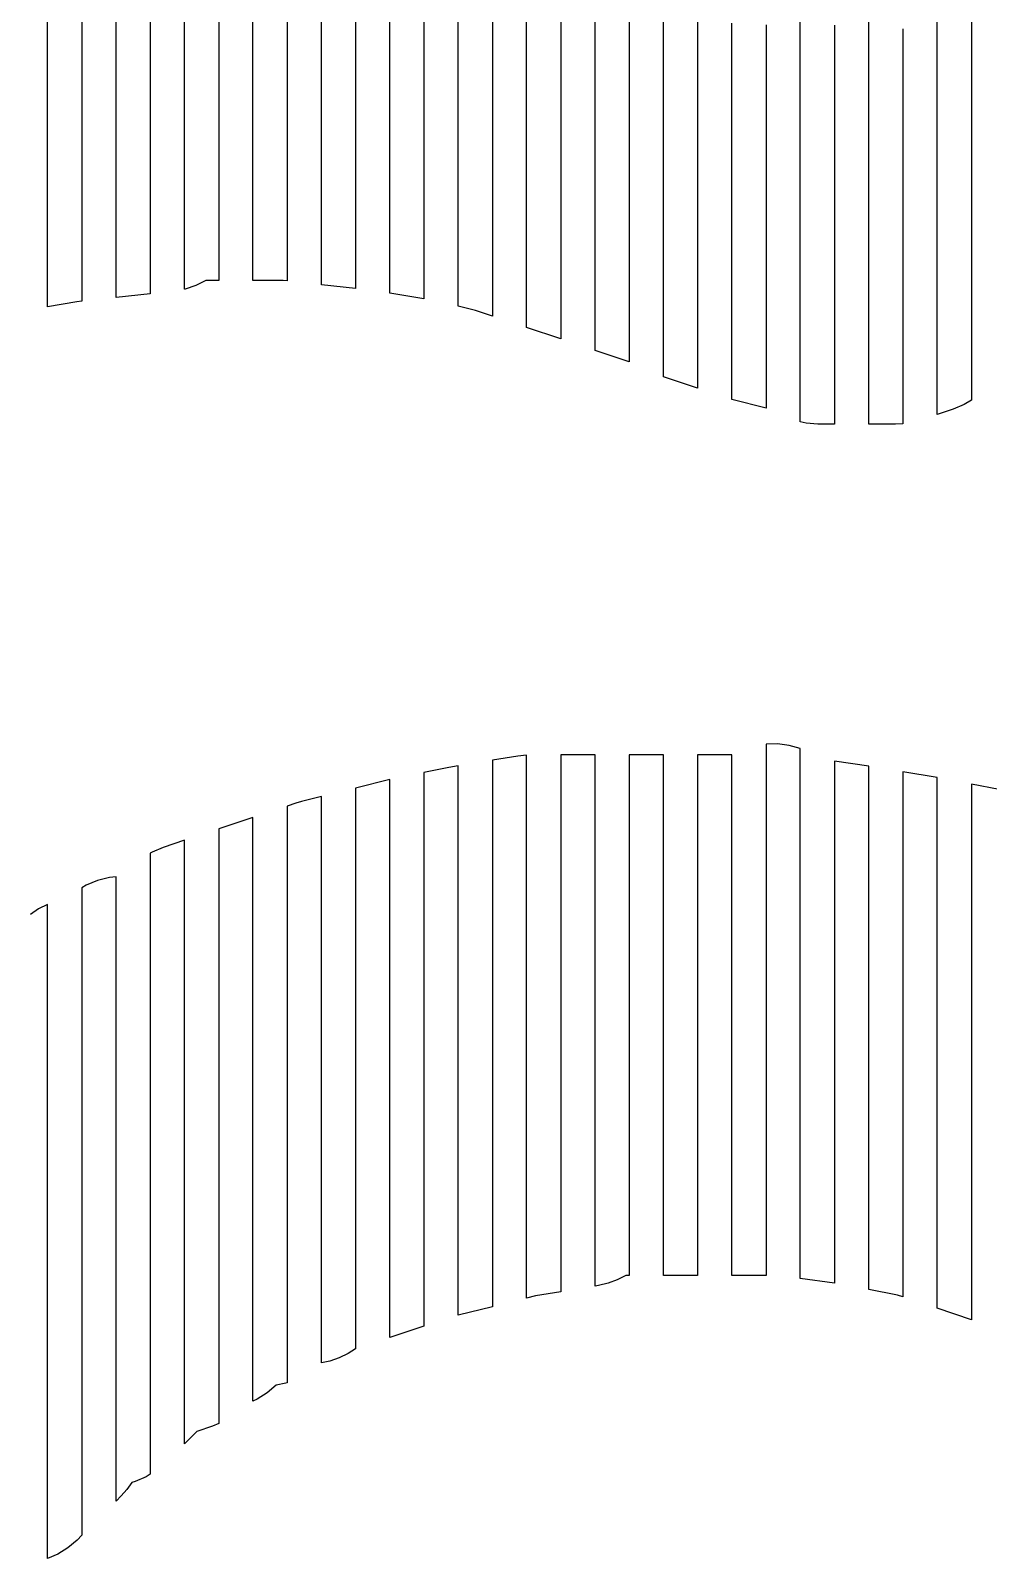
# Model space of a CAD drawing. Header units: millimetres. Extents: x -6 to 1890, y -8 to 898.
# Drawn here: x 511.6 to 623.6, y 447.7 to 626.4 of the extents above; entities that cross this region are included whole.
import ezdxf

# ---------------------------------------------------------------- set-up
doc = ezdxf.new("R2010")
doc.units = ezdxf.units.MM
doc.layers.add('PASSADAS_COMPLETAS', color=1, linetype='CONTINUOUS')
doc.layers.add('PECAS_2D', color=3, linetype='CONTINUOUS')

msp = doc.modelspace()

# ---------------------------------------------------------------- linework, layer by layer
at = {"layer": 'PASSADAS_COMPLETAS'}
for points in [[(517.578, 636.217), (517.578, 606.373), (517.578, 605.075), (517.578, 603.778), (517.578, 602.48), (517.578, 601.183), (517.578, 599.885), (517.578, 594.695), (517.002, 594.631), (513.578, 594.06), (513.578, 599.279), (513.578, 600.583), (513.578, 601.888), (513.578, 603.193), (513.578, 604.497), (513.578, 634.504)], [(525.578, 636.911), (525.578, 605.916), (525.578, 604.624), (525.578, 603.333), (525.578, 602.041), (525.578, 600.75), (525.578, 599.458), (525.578, 595.584), (521.578, 595.139), (521.578, 600.317), (521.578, 601.612), (521.578, 602.906), (521.578, 604.201), (521.578, 605.495), (521.578, 636.564)], [(533.578, 637.277), (533.578, 607.492), (533.578, 606.198), (533.578, 604.903), (533.578, 603.608), (533.578, 602.313), (533.578, 601.018), (533.578, 597.133), (532.058, 597.133), (530.901, 596.547), (529.665, 596.131), (529.578, 596.115), (529.578, 601.261), (529.578, 602.547), (529.578, 603.834), (529.578, 605.12), (529.578, 606.407), (529.578, 607.694), (529.578, 637.284)], [(541.578, 637.566), (541.578, 607.528), (541.578, 606.222), (541.578, 604.916), (541.578, 603.61), (541.578, 602.304), (541.578, 600.998), (541.578, 599.692), (541.578, 597.08), (541.098, 597.133), (537.578, 597.133), (537.578, 601.018), (537.578, 602.313), (537.578, 603.608), (537.578, 604.903), (537.578, 606.198), (537.578, 607.492), (537.578, 637.277)], [(549.578, 636.521), (549.578, 606.598), (549.578, 605.297), (549.578, 603.996), (549.578, 602.695), (549.578, 601.395), (549.578, 600.094), (549.578, 596.191), (545.578, 596.635), (545.578, 600.528), (545.578, 601.826), (545.578, 603.124), (545.578, 604.422), (545.578, 605.72), (545.578, 636.867)], [(557.578, 636.101), (557.578, 605.268), (557.578, 603.984), (557.578, 602.699), (557.578, 601.414), (557.578, 600.13), (557.578, 598.845), (557.578, 594.991), (553.578, 595.658), (553.578, 598.27), (553.578, 599.576), (553.578, 600.883), (553.578, 602.189), (553.578, 603.495), (553.578, 606.107), (553.578, 636.15)], [(565.578, 634.618), (565.578, 603.372), (565.578, 602.071), (565.578, 600.769), (565.578, 599.467), (565.578, 598.165), (565.578, 596.863), (565.578, 592.957), (563.616, 593.611), (561.578, 594.121), (561.578, 597.993), (561.578, 599.283), (561.578, 600.574), (561.578, 601.865), (561.578, 603.155), (561.578, 634.13)], [(573.578, 631.797), (573.578, 600.667), (573.578, 598.073), (573.578, 596.776), (573.578, 595.479), (573.578, 594.182), (573.578, 590.291), (569.578, 591.624), (569.578, 595.481), (569.578, 596.766), (569.578, 598.052), (569.578, 599.337), (569.578, 601.908), (569.578, 634.046)], [(621.578, 632.785), (621.578, 594.905), (621.578, 593.599), (621.578, 592.292), (621.578, 590.986), (621.578, 589.68), (621.578, 588.374), (621.578, 583.149), (620.743, 582.633), (619.451, 582.088), (617.578, 581.464), (617.578, 586.619), (617.578, 587.908), (617.578, 589.196), (617.578, 590.485), (617.578, 591.774), (617.578, 593.063), (617.578, 629.148)], [(581.578, 630.762), (581.578, 598.082), (581.578, 596.775), (581.578, 595.467), (581.578, 594.16), (581.578, 592.853), (581.578, 591.546), (581.578, 587.624), (577.578, 588.957), (577.578, 592.871), (577.578, 594.175), (577.578, 595.48), (577.578, 596.784), (577.578, 598.089), (577.578, 599.393), (577.578, 632.005)], [(589.578, 628.642), (589.578, 594.907), (589.578, 593.609), (589.578, 592.312), (589.578, 591.014), (589.578, 589.717), (589.578, 588.419), (589.578, 584.526), (585.578, 585.86), (585.578, 589.739), (585.578, 591.032), (585.578, 592.325), (585.578, 593.618), (585.578, 594.911), (585.578, 596.204), (585.578, 597.497), (585.578, 629.821)], [(597.578, 627.03), (597.578, 625.749), (597.578, 592.456), (597.578, 591.176), (597.578, 589.896), (597.578, 588.615), (597.578, 587.334), (597.578, 586.054), (597.578, 582.213), (593.578, 583.217), (593.578, 587.101), (593.578, 588.395), (593.578, 589.69), (593.578, 590.985), (593.578, 592.279), (593.578, 593.574), (593.578, 627.234)], [(605.578, 626.985), (605.578, 625.689), (605.578, 624.393), (605.578, 623.097), (605.578, 621.801), (605.578, 590.697), (605.578, 589.401), (605.578, 588.105), (605.578, 586.809), (605.578, 585.513), (605.578, 584.217), (605.578, 580.329), (603.648, 580.329), (602.25, 580.437), (601.578, 580.595), (601.578, 584.517), (601.578, 585.824), (601.578, 587.131), (601.578, 588.438), (601.578, 589.745), (601.578, 596.281), (601.578, 625.038), (601.578, 626.345), (601.578, 627.652)], [(613.578, 626.56), (613.578, 591.922), (613.578, 590.639), (613.578, 589.356), (613.578, 588.073), (613.578, 586.791), (613.578, 585.508), (613.578, 584.225), (613.578, 580.376), (612.696, 580.329), (609.578, 580.329), (609.578, 584.247), (609.578, 585.553), (609.578, 586.859), (609.578, 588.165), (609.578, 589.471), (609.578, 590.776), (609.578, 623.425), (609.578, 624.731), (609.578, 626.037), (609.578, 627.343)], [(624.821, 537.599), (621.578, 538.248), (621.578, 534.334), (621.578, 533.029), (621.578, 531.725), (621.578, 530.42), (621.578, 529.115), (621.578, 527.81), (621.578, 526.506), (621.578, 525.201), (621.578, 523.896), (621.578, 522.591), (621.578, 521.287), (621.578, 519.982), (621.578, 518.677), (621.578, 486.059), (621.578, 484.755), (621.578, 483.45), (621.578, 482.145), (621.578, 480.84), (621.578, 479.536), (621.578, 478.231), (621.578, 475.621), (617.578, 476.955), (617.578, 479.541), (617.578, 480.834), (617.578, 482.127), (617.578, 483.421), (617.578, 484.714), (617.578, 486.007), (617.578, 487.3), (617.578, 519.629), (617.578, 520.923), (617.578, 522.216), (617.578, 523.509), (617.578, 524.802), (617.578, 526.095), (617.578, 527.388), (617.578, 528.682), (617.578, 529.975), (617.578, 531.268), (617.578, 532.561), (617.578, 533.854), (617.578, 535.147), (617.578, 539.027), (613.578, 539.694), (613.578, 535.774), (613.578, 534.468), (613.578, 533.161), (613.578, 531.855), (613.578, 530.548), (613.578, 529.242), (613.578, 527.935), (613.578, 526.629), (613.578, 525.322), (613.578, 524.016), (613.578, 522.709), (613.578, 520.096), (613.578, 488.74), (613.578, 487.434), (613.578, 486.127), (613.578, 484.821), (613.578, 483.514), (613.578, 482.208), (613.578, 480.901), (613.578, 478.288), (612.941, 478.5), (609.578, 479.173), (609.578, 481.776), (609.578, 483.078), (609.578, 484.379), (609.578, 485.681), (609.578, 486.982), (609.578, 488.284), (609.578, 520.822), (609.578, 522.124), (609.578, 523.425), (609.578, 524.727), (609.578, 526.028), (609.578, 527.33), (609.578, 528.631), (609.578, 529.933), (609.578, 531.234), (609.578, 532.536), (609.578, 533.838), (609.578, 535.139), (609.578, 536.441), (609.578, 540.345), (605.578, 540.917), (605.578, 537.02), (605.578, 535.722), (605.578, 534.423), (605.578, 533.124), (605.578, 531.825), (605.578, 530.527), (605.578, 529.228), (605.578, 527.929), (605.578, 526.63), (605.578, 525.332), (605.578, 524.033), (605.578, 522.734), (605.578, 521.436), (605.578, 488.967), (605.578, 487.668), (605.578, 486.369), (605.578, 485.071), (605.578, 483.772), (605.578, 479.876), (601.578, 480.447), (601.578, 483.029), (601.578, 484.319), (601.578, 485.61), (601.578, 486.901), (601.578, 488.191), (601.578, 489.482), (601.578, 520.459), (601.578, 521.749), (601.578, 523.04), (601.578, 524.331), (601.578, 525.621), (601.578, 526.912), (601.578, 528.203), (601.578, 529.493), (601.578, 530.784), (601.578, 532.075), (601.578, 533.366), (601.578, 534.656), (601.578, 535.947), (601.578, 537.238), (601.578, 542.4), (600.29, 542.764), (598.925, 542.936), (597.578, 542.9), (597.578, 537.725), (597.578, 536.431), (597.578, 535.137), (597.578, 533.843), (597.578, 532.55), (597.578, 531.256), (597.578, 529.962), (597.578, 528.668), (597.578, 527.374), (597.578, 526.081), (597.578, 524.787), (597.578, 523.493), (597.578, 522.199), (597.578, 520.906), (597.578, 491.148), (597.578, 489.854), (597.578, 488.561), (597.578, 487.267), (597.578, 485.973), (597.578, 484.679), (597.578, 480.798), (593.578, 480.798), (593.578, 484.682), (593.578, 485.977), (593.578, 487.272), (593.578, 488.567), (593.578, 489.862), (593.578, 491.156), (593.578, 522.232), (593.578, 523.527), (593.578, 524.821), (593.578, 526.116), (593.578, 527.411), (593.578, 528.706), (593.578, 530.001), (593.578, 531.296), (593.578, 532.59), (593.578, 533.885), (593.578, 535.18), (593.578, 536.475), (593.578, 537.77), (593.578, 541.654), (589.578, 541.654), (589.578, 537.77), (589.578, 536.475), (589.578, 535.18), (589.578, 533.885), (589.578, 532.59), (589.578, 531.296), (589.578, 530.001), (589.578, 528.706), (589.578, 527.411), (589.578, 526.116), (589.578, 524.821), (589.578, 523.527), (589.578, 522.232), (589.578, 491.156), (589.578, 489.862), (589.578, 488.567), (589.578, 487.272), (589.578, 485.977), (589.578, 484.682), (589.578, 480.798), (585.578, 480.798), (585.578, 484.682), (585.578, 485.977), (585.578, 487.272), (585.578, 488.567), (585.578, 489.862), (585.578, 491.156), (585.578, 520.937), (585.578, 522.232), (585.578, 523.527), (585.578, 524.821), (585.578, 526.116), (585.578, 527.411), (585.578, 528.706), (585.578, 530.001), (585.578, 531.296), (585.578, 532.59), (585.578, 533.885), (585.578, 535.18), (585.578, 536.475), (585.578, 537.77), (585.578, 541.654), (581.578, 541.654), (581.578, 537.77), (581.578, 536.475), (581.578, 535.18), (581.578, 533.885), (581.578, 532.59), (581.578, 531.296), (581.578, 530.001), (581.578, 528.706), (581.578, 527.411), (581.578, 526.116), (581.578, 524.821), (581.578, 523.527), (581.578, 522.232), (581.578, 520.937), (581.578, 491.156), (581.578, 489.862), (581.578, 488.567), (581.578, 487.272), (581.578, 485.977), (581.578, 484.682), (581.578, 480.798), (581.178, 480.798), (580.171, 480.277), (579.103, 479.885), (577.999, 479.629), (577.578, 479.559), (577.578, 483.44), (577.578, 484.734), (577.578, 486.027), (577.578, 487.321), (577.578, 488.614), (577.578, 489.908), (577.578, 491.202), (577.578, 520.956), (577.578, 522.249), (577.578, 523.543), (577.578, 524.837), (577.578, 526.13), (577.578, 527.424), (577.578, 528.718), (577.578, 530.011), (577.578, 531.305), (577.578, 532.599), (577.578, 533.892), (577.578, 535.186), (577.578, 536.479), (577.578, 537.773), (577.578, 541.654), (573.578, 541.654), (573.578, 536.424), (573.578, 535.116), (573.578, 533.809), (573.578, 532.501), (573.578, 531.194), (573.578, 529.886), (573.578, 528.579), (573.578, 527.271), (573.578, 525.964), (573.578, 524.656), (573.578, 523.349), (573.578, 522.041), (573.578, 520.733), (573.578, 489.353), (573.578, 488.045), (573.578, 486.737), (573.578, 485.43), (573.578, 484.122), (573.578, 478.892), (570.602, 478.396), (569.578, 478.14), (569.578, 482.027), (569.578, 483.322), (569.578, 484.617), (569.578, 485.913), (569.578, 487.208), (569.578, 488.504), (569.578, 489.799), (569.578, 519.594), (569.578, 522.185), (569.578, 523.48), (569.578, 524.775), (569.578, 526.071), (569.578, 527.366), (569.578, 528.662), (569.578, 529.957), (569.578, 531.252), (569.578, 532.548), (569.578, 533.843), (569.578, 535.139), (569.578, 536.434), (569.578, 541.616), (568.544, 541.53), (565.578, 541.036), (565.578, 535.82), (565.578, 534.516), (565.578, 533.212), (565.578, 531.908), (565.578, 530.604), (565.578, 529.3), (565.578, 527.996), (565.578, 526.692), (565.578, 525.388), (565.578, 524.084), (565.578, 522.78), (565.578, 521.476), (565.578, 520.172), (565.578, 487.572), (565.578, 486.268), (565.578, 484.964), (565.578, 483.66), (565.578, 482.356), (565.578, 481.052), (565.578, 477.14), (561.578, 476.14), (561.578, 481.279), (561.578, 482.563), (561.578, 483.848), (561.578, 485.132), (561.578, 486.417), (561.578, 518.531), (561.578, 519.816), (561.578, 521.101), (561.578, 522.385), (561.578, 523.67), (561.578, 526.239), (561.578, 527.523), (561.578, 528.808), (561.578, 530.093), (561.578, 531.377), (561.578, 532.662), (561.578, 533.946), (561.578, 535.231), (561.578, 540.369), (560.499, 540.185), (557.578, 539.6), (557.578, 534.421), (557.578, 533.126), (557.578, 531.831), (557.578, 530.537), (557.578, 529.242), (557.578, 527.947), (557.578, 526.652), (557.578, 525.357), (557.578, 524.063), (557.578, 522.768), (557.578, 521.473), (557.578, 520.178), (557.578, 518.883), (557.578, 517.588), (557.578, 485.218), (557.578, 483.923), (557.578, 482.628), (557.578, 481.333), (557.578, 480.038), (557.578, 474.859), (553.578, 473.526), (553.578, 478.747), (553.578, 480.052), (553.578, 481.357), (553.578, 482.663), (553.578, 483.968), (553.578, 516.599), (553.578, 517.904), (553.578, 519.209), (553.578, 520.515), (553.578, 521.82), (553.578, 523.125), (553.578, 524.43), (553.578, 525.736), (553.578, 527.041), (553.578, 528.346), (553.578, 529.651), (553.578, 530.957), (553.578, 532.262), (553.578, 533.567), (553.578, 538.788), (549.578, 537.788), (549.578, 532.647), (549.578, 531.361), (549.578, 530.076), (549.578, 528.79), (549.578, 527.505), (549.578, 526.22), (549.578, 524.934), (549.578, 523.649), (549.578, 522.364), (549.578, 521.078), (549.578, 519.793), (549.578, 518.507), (549.578, 517.222), (549.578, 515.937), (549.578, 483.802), (549.578, 482.517), (549.578, 481.231), (549.578, 479.946), (549.578, 478.661), (549.578, 477.375), (549.578, 472.234), (548.712, 471.662), (547.672, 471.15), (546.579, 470.777), (545.578, 470.571), (545.578, 474.466), (545.578, 475.764), (545.578, 477.063), (545.578, 478.361), (545.578, 479.659), (545.578, 480.958), (545.578, 482.256), (545.578, 514.716), (545.578, 517.312), (545.578, 518.611), (545.578, 519.909), (545.578, 521.208), (545.578, 522.506), (545.578, 523.804), (545.578, 525.103), (545.578, 526.401), (545.578, 527.699), (545.578, 528.998), (545.578, 530.296), (545.578, 531.595), (545.578, 536.788), (543.273, 536.212), (542.602, 536.017), (541.578, 535.675), (541.578, 530.488), (541.578, 529.192), (541.578, 527.895), (541.578, 526.598), (541.578, 525.302), (541.578, 524.005), (541.578, 522.708), (541.578, 521.412), (541.578, 520.115), (541.578, 518.818), (541.578, 517.522), (541.578, 516.225), (541.578, 514.929), (541.578, 513.632), (541.578, 479.919), (541.578, 478.622), (541.578, 477.325), (541.578, 476.029), (541.578, 474.732), (541.578, 473.435), (541.578, 468.249), (541.43, 468.197), (540.281, 467.952), (539.234, 467.053), (538.056, 466.319), (537.578, 466.114), (537.578, 471.263), (537.578, 472.55), (537.578, 473.838), (537.578, 475.125), (537.578, 476.412), (537.578, 477.7), (537.578, 511.17), (537.578, 512.457), (537.578, 513.745), (537.578, 515.032), (537.578, 516.319), (537.578, 517.607), (537.578, 518.894), (537.578, 520.181), (537.578, 521.469), (537.578, 522.756), (537.578, 524.043), (537.578, 525.331), (537.578, 526.618), (537.578, 527.905), (537.578, 529.193), (537.578, 534.342), (533.578, 533.008), (533.578, 527.857), (533.578, 526.569), (533.578, 525.282), (533.578, 523.994), (533.578, 522.706), (533.578, 521.418), (533.578, 520.13), (533.578, 518.842), (533.578, 517.555), (533.578, 516.267), (533.578, 514.979), (533.578, 513.691), (533.578, 512.403), (533.578, 511.116), (533.578, 475.057), (533.578, 473.769), (533.578, 472.481), (533.578, 471.193), (533.578, 469.906), (533.578, 468.618), (533.578, 463.467), (532.846, 463.168), (531.007, 462.555), (529.578, 461.126), (529.578, 466.257), (529.578, 467.54), (529.578, 468.823), (529.578, 470.105), (529.578, 471.388), (529.578, 472.671), (529.578, 507.304), (529.578, 508.586), (529.578, 509.869), (529.578, 511.152), (529.578, 512.435), (529.578, 513.717), (529.578, 515), (529.578, 516.283), (529.578, 517.565), (529.578, 518.848), (529.578, 520.131), (529.578, 521.413), (529.578, 522.696), (529.578, 523.979), (529.578, 525.262), (529.578, 526.544), (529.578, 531.675), (527.091, 530.846), (525.799, 530.302), (525.578, 530.165), (525.578, 524.978), (525.578, 523.682), (525.578, 522.385), (525.578, 521.088), (525.578, 519.792), (525.578, 518.495), (525.578, 517.198), (525.578, 515.902), (525.578, 514.605), (525.578, 513.308), (525.578, 512.012), (525.578, 510.715), (525.578, 509.418), (525.578, 508.122), (525.578, 506.825), (525.578, 470.518), (525.578, 469.221), (525.578, 467.925), (525.578, 466.628), (525.578, 465.331), (525.578, 464.035), (525.578, 457.551), (525.09, 457.25), (523.798, 456.705), (523.433, 456.583), (522.852, 455.77), (522.185, 455.026), (521.578, 454.419), (521.578, 460.934), (521.578, 462.237), (521.578, 463.54), (521.578, 464.843), (521.578, 466.146), (521.578, 467.449), (521.578, 503.932), (521.578, 505.235), (521.578, 506.538), (521.578, 507.841), (521.578, 509.144), (521.578, 510.447), (521.578, 511.75), (521.578, 513.053), (521.578, 514.356), (521.578, 515.659), (521.578, 516.962), (521.578, 518.265), (521.578, 519.568), (521.578, 520.871), (521.578, 522.174), (521.578, 527.386), (520.807, 527.326), (519.41, 526.993), (518.074, 526.439), (517.578, 526.135), (517.578, 521.001), (517.578, 519.718), (517.578, 518.435), (517.578, 517.151), (517.578, 515.868), (517.578, 514.585), (517.578, 513.301), (517.578, 512.018), (517.578, 510.735), (517.578, 509.451), (517.578, 508.168), (517.578, 506.885), (517.578, 505.602), (517.578, 504.318), (517.578, 503.035), (517.578, 501.752), (517.578, 464.535), (517.578, 463.252), (517.578, 461.969), (517.578, 460.685), (517.578, 459.402), (517.578, 458.119), (517.578, 456.836), (517.578, 450.419), (517.014, 449.855), (515.949, 448.943), (514.749, 448.202), (513.578, 447.708), (513.578, 452.891), (513.578, 454.187), (513.578, 455.483), (513.578, 456.779), (513.578, 458.075), (513.578, 459.371), (513.578, 460.666), (513.578, 499.542), (513.578, 500.838), (513.578, 502.134), (513.578, 503.43), (513.578, 504.725), (513.578, 506.021), (513.578, 507.317), (513.578, 508.613), (513.578, 509.909), (513.578, 511.205), (513.578, 512.501), (513.578, 513.796), (513.578, 515.092), (513.578, 516.388), (513.578, 517.684), (513.578, 518.98), (513.578, 524.163), (512.518, 523.645), (511.554, 523.009)]]:
    msp.add_lwpolyline(points, dxfattribs=at)
at = {"layer": 'PECAS_2D'}
for points in [[(517.578, 636.217), (517.578, 606.373), (517.578, 605.075), (517.578, 603.778), (517.578, 602.48), (517.578, 601.183), (517.578, 599.885), (517.578, 594.695), (517.002, 594.631), (513.578, 594.06), (513.578, 599.279), (513.578, 600.583), (513.578, 601.888), (513.578, 603.193), (513.578, 604.497), (513.578, 634.504)], [(525.578, 636.911), (525.578, 605.916), (525.578, 604.624), (525.578, 603.333), (525.578, 602.041), (525.578, 600.75), (525.578, 599.458), (525.578, 595.584), (521.578, 595.139), (521.578, 600.317), (521.578, 601.612), (521.578, 602.906), (521.578, 604.201), (521.578, 605.495), (521.578, 636.564)], [(533.578, 637.277), (533.578, 607.492), (533.578, 606.198), (533.578, 604.903), (533.578, 603.608), (533.578, 602.313), (533.578, 601.018), (533.578, 597.133), (532.058, 597.133), (530.901, 596.547), (529.665, 596.131), (529.578, 596.115), (529.578, 601.261), (529.578, 602.547), (529.578, 603.834), (529.578, 605.12), (529.578, 606.407), (529.578, 607.694), (529.578, 637.284)], [(541.578, 637.566), (541.578, 607.528), (541.578, 606.222), (541.578, 604.916), (541.578, 603.61), (541.578, 602.304), (541.578, 600.998), (541.578, 599.692), (541.578, 597.08), (541.098, 597.133), (537.578, 597.133), (537.578, 601.018), (537.578, 602.313), (537.578, 603.608), (537.578, 604.903), (537.578, 606.198), (537.578, 607.492), (537.578, 637.277)], [(549.578, 636.521), (549.578, 606.598), (549.578, 605.297), (549.578, 603.996), (549.578, 602.695), (549.578, 601.395), (549.578, 600.094), (549.578, 596.191), (545.578, 596.635), (545.578, 600.528), (545.578, 601.826), (545.578, 603.124), (545.578, 604.422), (545.578, 605.72), (545.578, 636.867)], [(557.578, 636.101), (557.578, 605.268), (557.578, 603.984), (557.578, 602.699), (557.578, 601.414), (557.578, 600.13), (557.578, 598.845), (557.578, 594.991), (553.578, 595.658), (553.578, 598.27), (553.578, 599.576), (553.578, 600.883), (553.578, 602.189), (553.578, 603.495), (553.578, 606.107), (553.578, 636.15)], [(565.578, 634.618), (565.578, 603.372), (565.578, 602.071), (565.578, 600.769), (565.578, 599.467), (565.578, 598.165), (565.578, 596.863), (565.578, 592.957), (563.616, 593.611), (561.578, 594.121), (561.578, 597.993), (561.578, 599.283), (561.578, 600.574), (561.578, 601.865), (561.578, 603.155), (561.578, 634.13)], [(573.578, 631.797), (573.578, 600.667), (573.578, 598.073), (573.578, 596.776), (573.578, 595.479), (573.578, 594.182), (573.578, 590.291), (569.578, 591.624), (569.578, 595.481), (569.578, 596.766), (569.578, 598.052), (569.578, 599.337), (569.578, 601.908), (569.578, 634.046)], [(621.578, 632.785), (621.578, 594.905), (621.578, 593.599), (621.578, 592.292), (621.578, 590.986), (621.578, 589.68), (621.578, 588.374), (621.578, 583.149), (620.743, 582.633), (619.451, 582.088), (617.578, 581.464), (617.578, 586.619), (617.578, 587.908), (617.578, 589.196), (617.578, 590.485), (617.578, 591.774), (617.578, 593.063), (617.578, 629.148)], [(581.578, 630.762), (581.578, 598.082), (581.578, 596.775), (581.578, 595.467), (581.578, 594.16), (581.578, 592.853), (581.578, 591.546), (581.578, 587.624), (577.578, 588.957), (577.578, 592.871), (577.578, 594.175), (577.578, 595.48), (577.578, 596.784), (577.578, 598.089), (577.578, 599.393), (577.578, 632.005)], [(589.578, 628.642), (589.578, 594.907), (589.578, 593.609), (589.578, 592.312), (589.578, 591.014), (589.578, 589.717), (589.578, 588.419), (589.578, 584.526), (585.578, 585.86), (585.578, 589.739), (585.578, 591.032), (585.578, 592.325), (585.578, 593.618), (585.578, 594.911), (585.578, 596.204), (585.578, 597.497), (585.578, 629.821)], [(597.578, 627.03), (597.578, 625.749), (597.578, 592.456), (597.578, 591.176), (597.578, 589.896), (597.578, 588.615), (597.578, 587.334), (597.578, 586.054), (597.578, 582.213), (593.578, 583.217), (593.578, 587.101), (593.578, 588.395), (593.578, 589.69), (593.578, 590.985), (593.578, 592.279), (593.578, 593.574), (593.578, 627.234)], [(605.578, 626.985), (605.578, 625.689), (605.578, 624.393), (605.578, 623.097), (605.578, 621.801), (605.578, 590.697), (605.578, 589.401), (605.578, 588.105), (605.578, 586.809), (605.578, 585.513), (605.578, 584.217), (605.578, 580.329), (603.648, 580.329), (602.25, 580.437), (601.578, 580.595), (601.578, 584.517), (601.578, 585.824), (601.578, 587.131), (601.578, 588.438), (601.578, 589.745), (601.578, 596.281), (601.578, 625.038), (601.578, 626.345), (601.578, 627.652)], [(613.578, 626.56), (613.578, 591.922), (613.578, 590.639), (613.578, 589.356), (613.578, 588.073), (613.578, 586.791), (613.578, 585.508), (613.578, 584.225), (613.578, 580.376), (612.696, 580.329), (609.578, 580.329), (609.578, 584.247), (609.578, 585.553), (609.578, 586.859), (609.578, 588.165), (609.578, 589.471), (609.578, 590.776), (609.578, 623.425), (609.578, 624.731), (609.578, 626.037), (609.578, 627.343)], [(624.821, 537.599), (621.578, 538.248), (621.578, 534.334), (621.578, 533.029), (621.578, 531.725), (621.578, 530.42), (621.578, 529.115), (621.578, 527.81), (621.578, 526.506), (621.578, 525.201), (621.578, 523.896), (621.578, 522.591), (621.578, 521.287), (621.578, 519.982), (621.578, 518.677), (621.578, 486.059), (621.578, 484.755), (621.578, 483.45), (621.578, 482.145), (621.578, 480.84), (621.578, 479.536), (621.578, 478.231), (621.578, 475.621), (617.578, 476.955), (617.578, 479.541), (617.578, 480.834), (617.578, 482.127), (617.578, 483.421), (617.578, 484.714), (617.578, 486.007), (617.578, 487.3), (617.578, 519.629), (617.578, 520.923), (617.578, 522.216), (617.578, 523.509), (617.578, 524.802), (617.578, 526.095), (617.578, 527.388), (617.578, 528.682), (617.578, 529.975), (617.578, 531.268), (617.578, 532.561), (617.578, 533.854), (617.578, 535.147), (617.578, 539.027), (613.578, 539.694), (613.578, 535.774), (613.578, 534.468), (613.578, 533.161), (613.578, 531.855), (613.578, 530.548), (613.578, 529.242), (613.578, 527.935), (613.578, 526.629), (613.578, 525.322), (613.578, 524.016), (613.578, 522.709), (613.578, 520.096), (613.578, 488.74), (613.578, 487.434), (613.578, 486.127), (613.578, 484.821), (613.578, 483.514), (613.578, 482.208), (613.578, 480.901), (613.578, 478.288), (612.941, 478.5), (609.578, 479.173), (609.578, 481.776), (609.578, 483.078), (609.578, 484.379), (609.578, 485.681), (609.578, 486.982), (609.578, 488.284), (609.578, 520.822), (609.578, 522.124), (609.578, 523.425), (609.578, 524.727), (609.578, 526.028), (609.578, 527.33), (609.578, 528.631), (609.578, 529.933), (609.578, 531.234), (609.578, 532.536), (609.578, 533.838), (609.578, 535.139), (609.578, 536.441), (609.578, 540.345), (605.578, 540.917), (605.578, 537.02), (605.578, 535.722), (605.578, 534.423), (605.578, 533.124), (605.578, 531.825), (605.578, 530.527), (605.578, 529.228), (605.578, 527.929), (605.578, 526.63), (605.578, 525.332), (605.578, 524.033), (605.578, 522.734), (605.578, 521.436), (605.578, 488.967), (605.578, 487.668), (605.578, 486.369), (605.578, 485.071), (605.578, 483.772), (605.578, 479.876), (601.578, 480.447), (601.578, 483.029), (601.578, 484.319), (601.578, 485.61), (601.578, 486.901), (601.578, 488.191), (601.578, 489.482), (601.578, 520.459), (601.578, 521.749), (601.578, 523.04), (601.578, 524.331), (601.578, 525.621), (601.578, 526.912), (601.578, 528.203), (601.578, 529.493), (601.578, 530.784), (601.578, 532.075), (601.578, 533.366), (601.578, 534.656), (601.578, 535.947), (601.578, 537.238), (601.578, 542.4), (600.29, 542.764), (598.925, 542.936), (597.578, 542.9), (597.578, 537.725), (597.578, 536.431), (597.578, 535.137), (597.578, 533.843), (597.578, 532.55), (597.578, 531.256), (597.578, 529.962), (597.578, 528.668), (597.578, 527.374), (597.578, 526.081), (597.578, 524.787), (597.578, 523.493), (597.578, 522.199), (597.578, 520.906), (597.578, 491.148), (597.578, 489.854), (597.578, 488.561), (597.578, 487.267), (597.578, 485.973), (597.578, 484.679), (597.578, 480.798), (593.578, 480.798), (593.578, 484.682), (593.578, 485.977), (593.578, 487.272), (593.578, 488.567), (593.578, 489.862), (593.578, 491.156), (593.578, 522.232), (593.578, 523.527), (593.578, 524.821), (593.578, 526.116), (593.578, 527.411), (593.578, 528.706), (593.578, 530.001), (593.578, 531.296), (593.578, 532.59), (593.578, 533.885), (593.578, 535.18), (593.578, 536.475), (593.578, 537.77), (593.578, 541.654), (589.578, 541.654), (589.578, 537.77), (589.578, 536.475), (589.578, 535.18), (589.578, 533.885), (589.578, 532.59), (589.578, 531.296), (589.578, 530.001), (589.578, 528.706), (589.578, 527.411), (589.578, 526.116), (589.578, 524.821), (589.578, 523.527), (589.578, 522.232), (589.578, 491.156), (589.578, 489.862), (589.578, 488.567), (589.578, 487.272), (589.578, 485.977), (589.578, 484.682), (589.578, 480.798), (585.578, 480.798), (585.578, 484.682), (585.578, 485.977), (585.578, 487.272), (585.578, 488.567), (585.578, 489.862), (585.578, 491.156), (585.578, 520.937), (585.578, 522.232), (585.578, 523.527), (585.578, 524.821), (585.578, 526.116), (585.578, 527.411), (585.578, 528.706), (585.578, 530.001), (585.578, 531.296), (585.578, 532.59), (585.578, 533.885), (585.578, 535.18), (585.578, 536.475), (585.578, 537.77), (585.578, 541.654), (581.578, 541.654), (581.578, 537.77), (581.578, 536.475), (581.578, 535.18), (581.578, 533.885), (581.578, 532.59), (581.578, 531.296), (581.578, 530.001), (581.578, 528.706), (581.578, 527.411), (581.578, 526.116), (581.578, 524.821), (581.578, 523.527), (581.578, 522.232), (581.578, 520.937), (581.578, 491.156), (581.578, 489.862), (581.578, 488.567), (581.578, 487.272), (581.578, 485.977), (581.578, 484.682), (581.578, 480.798), (581.178, 480.798), (580.171, 480.277), (579.103, 479.885), (577.999, 479.629), (577.578, 479.559), (577.578, 483.44), (577.578, 484.734), (577.578, 486.027), (577.578, 487.321), (577.578, 488.614), (577.578, 489.908), (577.578, 491.202), (577.578, 520.956), (577.578, 522.249), (577.578, 523.543), (577.578, 524.837), (577.578, 526.13), (577.578, 527.424), (577.578, 528.718), (577.578, 530.011), (577.578, 531.305), (577.578, 532.599), (577.578, 533.892), (577.578, 535.186), (577.578, 536.479), (577.578, 537.773), (577.578, 541.654), (573.578, 541.654), (573.578, 536.424), (573.578, 535.116), (573.578, 533.809), (573.578, 532.501), (573.578, 531.194), (573.578, 529.886), (573.578, 528.579), (573.578, 527.271), (573.578, 525.964), (573.578, 524.656), (573.578, 523.349), (573.578, 522.041), (573.578, 520.733), (573.578, 489.353), (573.578, 488.045), (573.578, 486.737), (573.578, 485.43), (573.578, 484.122), (573.578, 478.892), (570.602, 478.396), (569.578, 478.14), (569.578, 482.027), (569.578, 483.322), (569.578, 484.617), (569.578, 485.913), (569.578, 487.208), (569.578, 488.504), (569.578, 489.799), (569.578, 519.594), (569.578, 522.185), (569.578, 523.48), (569.578, 524.775), (569.578, 526.071), (569.578, 527.366), (569.578, 528.662), (569.578, 529.957), (569.578, 531.252), (569.578, 532.548), (569.578, 533.843), (569.578, 535.139), (569.578, 536.434), (569.578, 541.616), (568.544, 541.53), (565.578, 541.036), (565.578, 535.82), (565.578, 534.516), (565.578, 533.212), (565.578, 531.908), (565.578, 530.604), (565.578, 529.3), (565.578, 527.996), (565.578, 526.692), (565.578, 525.388), (565.578, 524.084), (565.578, 522.78), (565.578, 521.476), (565.578, 520.172), (565.578, 487.572), (565.578, 486.268), (565.578, 484.964), (565.578, 483.66), (565.578, 482.356), (565.578, 481.052), (565.578, 477.14), (561.578, 476.14), (561.578, 481.279), (561.578, 482.563), (561.578, 483.848), (561.578, 485.132), (561.578, 486.417), (561.578, 518.531), (561.578, 519.816), (561.578, 521.101), (561.578, 522.385), (561.578, 523.67), (561.578, 526.239), (561.578, 527.523), (561.578, 528.808), (561.578, 530.093), (561.578, 531.377), (561.578, 532.662), (561.578, 533.946), (561.578, 535.231), (561.578, 540.369), (560.499, 540.185), (557.578, 539.6), (557.578, 534.421), (557.578, 533.126), (557.578, 531.831), (557.578, 530.537), (557.578, 529.242), (557.578, 527.947), (557.578, 526.652), (557.578, 525.357), (557.578, 524.063), (557.578, 522.768), (557.578, 521.473), (557.578, 520.178), (557.578, 518.883), (557.578, 517.588), (557.578, 485.218), (557.578, 483.923), (557.578, 482.628), (557.578, 481.333), (557.578, 480.038), (557.578, 474.859), (553.578, 473.526), (553.578, 478.747), (553.578, 480.052), (553.578, 481.357), (553.578, 482.663), (553.578, 483.968), (553.578, 516.599), (553.578, 517.904), (553.578, 519.209), (553.578, 520.515), (553.578, 521.82), (553.578, 523.125), (553.578, 524.43), (553.578, 525.736), (553.578, 527.041), (553.578, 528.346), (553.578, 529.651), (553.578, 530.957), (553.578, 532.262), (553.578, 533.567), (553.578, 538.788), (549.578, 537.788), (549.578, 532.647), (549.578, 531.361), (549.578, 530.076), (549.578, 528.79), (549.578, 527.505), (549.578, 526.22), (549.578, 524.934), (549.578, 523.649), (549.578, 522.364), (549.578, 521.078), (549.578, 519.793), (549.578, 518.507), (549.578, 517.222), (549.578, 515.937), (549.578, 483.802), (549.578, 482.517), (549.578, 481.231), (549.578, 479.946), (549.578, 478.661), (549.578, 477.375), (549.578, 472.234), (548.712, 471.662), (547.672, 471.15), (546.579, 470.777), (545.578, 470.571), (545.578, 474.466), (545.578, 475.764), (545.578, 477.063), (545.578, 478.361), (545.578, 479.659), (545.578, 480.958), (545.578, 482.256), (545.578, 514.716), (545.578, 517.312), (545.578, 518.611), (545.578, 519.909), (545.578, 521.208), (545.578, 522.506), (545.578, 523.804), (545.578, 525.103), (545.578, 526.401), (545.578, 527.699), (545.578, 528.998), (545.578, 530.296), (545.578, 531.595), (545.578, 536.788), (543.273, 536.212), (542.602, 536.017), (541.578, 535.675), (541.578, 530.488), (541.578, 529.192), (541.578, 527.895), (541.578, 526.598), (541.578, 525.302), (541.578, 524.005), (541.578, 522.708), (541.578, 521.412), (541.578, 520.115), (541.578, 518.818), (541.578, 517.522), (541.578, 516.225), (541.578, 514.929), (541.578, 513.632), (541.578, 479.919), (541.578, 478.622), (541.578, 477.325), (541.578, 476.029), (541.578, 474.732), (541.578, 473.435), (541.578, 468.249), (541.43, 468.197), (540.281, 467.952), (539.234, 467.053), (538.056, 466.319), (537.578, 466.114), (537.578, 471.263), (537.578, 472.55), (537.578, 473.838), (537.578, 475.125), (537.578, 476.412), (537.578, 477.7), (537.578, 511.17), (537.578, 512.457), (537.578, 513.745), (537.578, 515.032), (537.578, 516.319), (537.578, 517.607), (537.578, 518.894), (537.578, 520.181), (537.578, 521.469), (537.578, 522.756), (537.578, 524.043), (537.578, 525.331), (537.578, 526.618), (537.578, 527.905), (537.578, 529.193), (537.578, 534.342), (533.578, 533.008), (533.578, 527.857), (533.578, 526.569), (533.578, 525.282), (533.578, 523.994), (533.578, 522.706), (533.578, 521.418), (533.578, 520.13), (533.578, 518.842), (533.578, 517.555), (533.578, 516.267), (533.578, 514.979), (533.578, 513.691), (533.578, 512.403), (533.578, 511.116), (533.578, 475.057), (533.578, 473.769), (533.578, 472.481), (533.578, 471.193), (533.578, 469.906), (533.578, 468.618), (533.578, 463.467), (532.846, 463.168), (531.007, 462.555), (529.578, 461.126), (529.578, 466.257), (529.578, 467.54), (529.578, 468.823), (529.578, 470.105), (529.578, 471.388), (529.578, 472.671), (529.578, 507.304), (529.578, 508.586), (529.578, 509.869), (529.578, 511.152), (529.578, 512.435), (529.578, 513.717), (529.578, 515), (529.578, 516.283), (529.578, 517.565), (529.578, 518.848), (529.578, 520.131), (529.578, 521.413), (529.578, 522.696), (529.578, 523.979), (529.578, 525.262), (529.578, 526.544), (529.578, 531.675), (527.091, 530.846), (525.799, 530.302), (525.578, 530.165), (525.578, 524.978), (525.578, 523.682), (525.578, 522.385), (525.578, 521.088), (525.578, 519.792), (525.578, 518.495), (525.578, 517.198), (525.578, 515.902), (525.578, 514.605), (525.578, 513.308), (525.578, 512.012), (525.578, 510.715), (525.578, 509.418), (525.578, 508.122), (525.578, 506.825), (525.578, 470.518), (525.578, 469.221), (525.578, 467.925), (525.578, 466.628), (525.578, 465.331), (525.578, 464.035), (525.578, 457.551), (525.09, 457.25), (523.798, 456.705), (523.433, 456.583), (522.852, 455.77), (522.185, 455.026), (521.578, 454.419), (521.578, 460.934), (521.578, 462.237), (521.578, 463.54), (521.578, 464.843), (521.578, 466.146), (521.578, 467.449), (521.578, 503.932), (521.578, 505.235), (521.578, 506.538), (521.578, 507.841), (521.578, 509.144), (521.578, 510.447), (521.578, 511.75), (521.578, 513.053), (521.578, 514.356), (521.578, 515.659), (521.578, 516.962), (521.578, 518.265), (521.578, 519.568), (521.578, 520.871), (521.578, 522.174), (521.578, 527.386), (520.807, 527.326), (519.41, 526.993), (518.074, 526.439), (517.578, 526.135), (517.578, 521.001), (517.578, 519.718), (517.578, 518.435), (517.578, 517.151), (517.578, 515.868), (517.578, 514.585), (517.578, 513.301), (517.578, 512.018), (517.578, 510.735), (517.578, 509.451), (517.578, 508.168), (517.578, 506.885), (517.578, 505.602), (517.578, 504.318), (517.578, 503.035), (517.578, 501.752), (517.578, 464.535), (517.578, 463.252), (517.578, 461.969), (517.578, 460.685), (517.578, 459.402), (517.578, 458.119), (517.578, 456.836), (517.578, 450.419), (517.014, 449.855), (515.949, 448.943), (514.749, 448.202), (513.578, 447.708), (513.578, 452.891), (513.578, 454.187), (513.578, 455.483), (513.578, 456.779), (513.578, 458.075), (513.578, 459.371), (513.578, 460.666), (513.578, 499.542), (513.578, 500.838), (513.578, 502.134), (513.578, 503.43), (513.578, 504.725), (513.578, 506.021), (513.578, 507.317), (513.578, 508.613), (513.578, 509.909), (513.578, 511.205), (513.578, 512.501), (513.578, 513.796), (513.578, 515.092), (513.578, 516.388), (513.578, 517.684), (513.578, 518.98), (513.578, 524.163), (512.518, 523.645), (511.554, 523.009)]]:
    msp.add_lwpolyline(points, dxfattribs=at)

doc.saveas('drawing.dxf')
